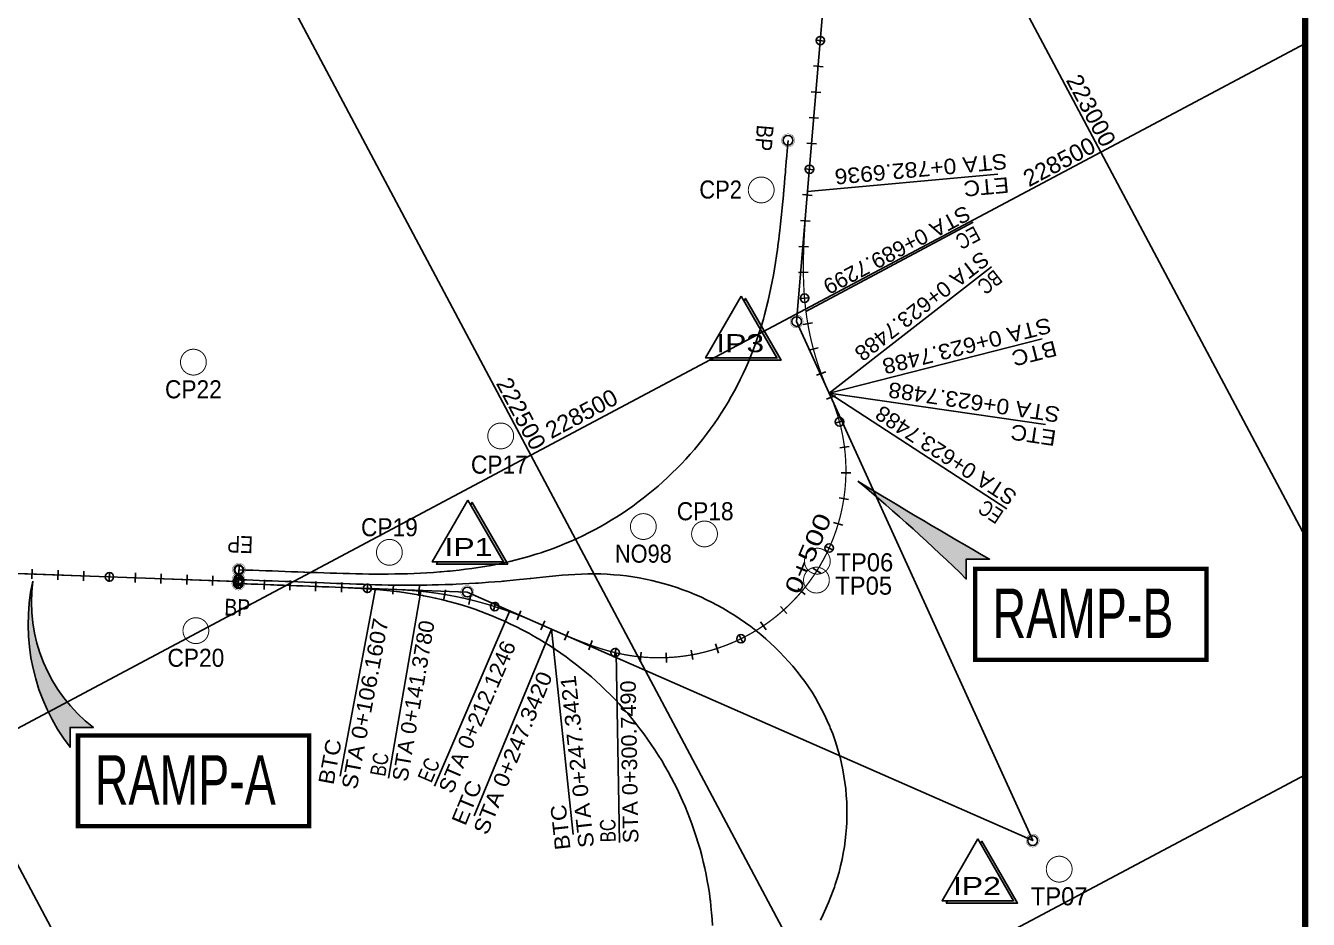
# Model space of a CAD drawing. Extents: x 226182 to 227023, y 224653 to 225247.
# Drawn here: x 226338.2 to 226536.9, y 224962.5 to 225100.9 of the extents above; entities that cross this region are included whole.
import ezdxf
from ezdxf.enums import TextEntityAlignment as Align

# ---------------------------------------------------------------- set-up
doc = ezdxf.new("R2010")
doc.units = 0
doc.header["$LTSCALE"] = 10
doc.header["$MEASUREMENT"] = 0
doc.layers.get('0').update_dxf_attribs({"linetype": 'CONTINUOUS'})
for name, color, linetype in [('CA-ALGN-CNTL', 2, 'CONTINUOUS'), ('CA-ALGN-IPLN', 1, 'CONTINUOUS'), ('CA-ALGN-IPSM', 2, 'CONTINUOUS'), ('CA-ALGN-STSM', 2, 'CONTINUOUS'), ('CA-ALGN-SUBL', 1, 'CONTINUOUS'), ('CA-ALGN-SUBT', 2, 'CONTINUOUS'), ('CA-ALGN-TEXT', 3, 'CONTINUOUS'), ('CA-LEAL', 1, 'CONTINUOUS'), ('CA-LEAT', 3, 'CONTINUOUS'), ('CV-GRID-BORD', 4, 'CONTINUOUS'), ('CV-GRID-LINE', 1, 'CONTINUOUS'), ('CV-GRID-TEXT', 4, 'CONTINUOUS'), ('CV-SURV-SYMB', 3, 'CONTINUOUS'), ('CV-SURV-TEXT', 3, 'CONTINUOUS')]:
    doc.layers.add(name, color=color, linetype=linetype)
doc.styles.add('GTXT', font='Dotum.ttf')
doc.styles.get("Standard").update_dxf_attribs({"font": 'Dotum.ttf'})

# ---------------------------------------------------------------- blocks, each defined once
blk = doc.blocks.new('CVSVCPM')
at = {"const_width": 0.15}
blk.add_lwpolyline([(0, 2, -1), (0, -2, -1), (0, 2)], format="xyb", dxfattribs=at)
at = {"style": 'GTXT', "flags": 1}
blk.add_attdef('NO', text='', height=2.5, dxfattribs=at).set_placement((0, 4.760439115567124), align=Align.MIDDLE)
blk = doc.blocks.new('CASTAMS')
blk.add_line((0, -1.5), (0, 1.5))
at = {"style": 'GTXT', "flags": 1}
for tag, p in [('STA_DST', (0, -3.624746947281125)), ('XSEC_DAT', (0, -6.854719476030255))]:
    blk.add_attdef(tag, text='', height=2.5, dxfattribs=at).set_placement(p, align=Align.MIDDLE)
blk = doc.blocks.new('CASTAMM')
blk.add_line((0, -1.5), (0, 1.5))
blk.add_circle((0, 0), 1.3)
at = {"style": 'GTXT', "flags": 1}
for tag, p in [('STA_DST', (0, -3.624746947281125)), ('XSEC_DAT', (0, -6.854719476030255))]:
    blk.add_attdef(tag, text='', height=2.5, dxfattribs=at).set_placement(p, align=Align.MIDDLE)
blk = doc.blocks.new('CAIPMRK')
at = {"const_width": 0.1}
blk.add_lwpolyline([(-2, 0, -0.9999999999999999), (2, 0, -1)], format="xyb", close=True, dxfattribs=at)
blk.add_circle((0, 0), 1.5)

msp = doc.modelspace()

# ---------------------------------------------------------------- hatches: boundary and pattern name
at = {"layer": 'CA-ALGN-TEXT'}
for points in [[(226454.6099820466, 225049.4314537274), (226444.4146701265, 225049.4314530081), (226444.2120557567, 225049.0805145681), (226455.2621981376, 225049.0805153477), (226449.7371262719, 225058.6502189751), (226449.5123254636, 225058.26085249)], [(226412.2655142836, 225017.8543598236), (226402.0702023636, 225017.8543591042), (226401.8675879938, 225017.5034206642), (226412.9177303747, 225017.5034214438), (226407.392658509, 225027.0731250713), (226407.1678577007, 225026.6837585862)], [(226491.2488533855, 224965.3645590764), (226481.0535414655, 224965.364558357), (226480.8509270957, 224965.013619917), (226491.9010694766, 224965.0136206966), (226486.3759976109, 224974.5833243241), (226486.1511968025, 224974.193957839)]]:
    msp.add_hatch(color=256, dxfattribs=at).paths.add_polyline_path(points)
at = {"layer": 'CA-LEAL'}
h = msp.add_hatch(color=256, dxfattribs=at)
edge = h.paths.add_edge_path()
edge.add_arc((226902.6314135819, 225742.3778682292), 834.6362590400275, 238.5488835215977, 240.1775874075413)
edge.add_line((226487.5556429798, 225018.2716677562), (226483.9472695461, 225018.2716675016))
edge.add_line((226483.9472695461, 225018.2716675016), (226483.947269763, 225015.1961707592))
edge.add_arc((226299.7609997949, 224827.9939132155), 262.6200054722185, 45.46527974833033, 50.4053249807629)
h = msp.add_hatch(color=256, dxfattribs=at)
edge = h.paths.add_edge_path()
edge.add_arc((226363.6905553495, 225011.7063787502), 24.58385520549605, 172.6540488613994, 232.4624495101544)
edge.add_line((226348.712073421, 224992.2125075112), (226345.1036999873, 224992.2125072566))
edge.add_line((226345.1036999873, 224992.2125072566), (226345.1037002043, 224989.1370105142))
edge.add_arc((226369.8416651195, 225008.2219563621), 31.24423252635272, 167.7530264437628, 217.6496140732503, ccw=False)

# ---------------------------------------------------------------- linework, layer by layer
at = {"layer": 'CA-ALGN-CNTL', "const_width": 0.2000000000000009}
for points in [[(226371.1783427585, 225014.4916975851), (226372.1776558501, 225014.4546366537), (226373.1769689417, 225014.4175757224), (226374.1762820334, 225014.380514791), (226375.1755941861, 225014.3434556256), (226376.1749072777, 225014.3063946942), (226377.1742203693, 225014.2693337629), (226378.173533461, 225014.2322728315), (226379.1728465526, 225014.1952119001), (226380.1721596442, 225014.1581509688), (226381.1714727358, 225014.1210900374), (226382.1707848886, 225014.084030872), (226383.1700979802, 225014.0469699406), (226384.1694110718, 225014.0099090092), (226385.1687241635, 225013.9728480779), (226386.1680372551, 225013.9357871465), (226387.1673521126, 225013.8987271541), (226388.1666652043, 225013.8616662228), (226389.165977357, 225013.8246070573), (226390.1652904486, 225013.7875461259), (226391.1646035402, 225013.7504851946), (226392.1639166318, 225013.7134242632), (226392.3958954628, 225013.7048206704), (226393.1632219539, 225013.6761734592), (226394.1624534045, 225013.6369783941), (226395.1614986252, 225013.593323914), (226396.1602123087, 225013.5426886713), (226397.1583980915, 225013.4825536181), (226398.1557843228, 225013.4104049787), (226399.1520105399, 225013.3237383833), (226399.4263105386, 225013.2969667664), (226399.8424124696, 225013.2537773947), (226400.8356727969, 225013.1379987634), (226401.8267187976, 225013.0045729192), (226402.8152353494, 225012.8535429667), (226403.1172256132, 225012.803807125), (226404.1019671652, 225012.6298559298), (226405.0834596523, 225012.4384185956), (226406.0613892702, 225012.2295570488), (226407.0354529222, 225012.0033343789), (226408.0053374068, 225011.7598241584), (226408.9707375253, 225011.4991019502), (226409.9313496208, 225011.2212531972), (226410.8868655658, 225010.9263632305), (226411.836986889, 225010.6145247806), (226412.7814131295, 225010.2858385808), (226413.1809283393, 225010.1410950523), (226413.7198705127, 225009.9404829774), (226414.6525776541, 225009.5798744009), (226415.5802195968, 225009.2064179866), (226416.5035896208, 225008.8225197918), (226416.6470658109, 225008.7619454131), (226417.096954959, 225008.570622827), (226417.1118141123, 225008.5642713183), (226418.0300542099, 225008.1682519564), (226418.3410788107, 225008.0328477935), (226419.2571136566, 225007.6317485115), (226419.6859509761, 225007.4433646773), (226419.6859663782, 225007.4433570107), (226420.1726804468, 225007.2295826442), (226421.0889394745, 225006.8289989613), (226422.0071668319, 225006.4329524391), (226422.9286004073, 225006.0444230432), (226423.854398486, 225005.6664254285), (226424.7856235211, 225005.3020139005), (226425.7232043775, 225004.9542895217), (226426.6679019961, 225004.6264135673), (226427.6202862135, 225004.3216042604), (226428.5806963519, 225004.0431384683), (226429.5492115778, 225003.7943563288), (226429.6949773418, 225003.7598547216), (226430.5255449408, 225003.5783195015), (226431.5087452841, 225003.3960670729), (226432.4976457113, 225003.2478212253), (226433.4910706775, 225003.1337565047), (226434.4878357656, 225003.0540087626), (226435.4867585048, 225003.0086718479), (226436.4866493184, 225002.9978018537), (226437.4863197491, 225003.0214101659), (226438.4845841136, 225003.0794688726), (226439.4802532657, 225003.1719097135), (226440.4721427111, 225003.2986215987), (226441.459072495, 225003.4594550796), (226442.43987449, 225003.6542171633), (226443.413375228, 225003.8826780399), (226444.3784228365, 225004.1445672841), (226445.333866563, 225004.439569763), (226446.2785734949, 225004.7673367922), (226447.2114161983, 225005.1274795622), (226447.9484065147, 225005.438617), (226448.8571148158, 225005.8559291708), (226449.0371008134, 225005.943137429), (226449.9277669094, 225006.3976836306), (226450.8022342015, 225006.8826655257), (226451.6594631373, 225007.3975077228), (226452.4984294118, 225007.941597635), (226453.3181409107, 225008.5142876933), (226453.9593895492, 225008.9925766196), (226454.7419986538, 225009.6150108312), (226455.5026846992, 225010.2640556216), (226455.6521099317, 225010.3969909307), (226456.3852949422, 225011.0769470071), (226457.0946006962, 225011.7817781357), (226457.7791857757, 225012.5106427921), (226458.4382353197, 225013.2626750652), (226459.0709664345, 225014.0369830037), (226459.6766256007, 225014.8326449717), (226460.2544947978, 225015.6487151709), (226460.8038844403, 225016.4842198848), (226461.3241437497, 225017.3381720535), (226461.8146531994, 225018.209551401), (226462.2748285379, 225019.0973224303), (226462.7041244321, 225020.0004318306), (226463.1020274043, 225020.917804721), (226463.468068193, 225021.8483512239), (226463.8018102186, 225022.7909625964), (226464.1028555965, 225023.7445212234), (226464.3708480654, 225024.7078908488), (226464.6054673538, 225025.6799271709), (226464.8064355289, 225026.6594744229), (226464.9735142913, 225027.6453661993), (226465.1065029856, 225028.6364334589), (226465.2052441215, 225029.6314984), (226465.2696233745, 225030.6293744605), (226465.2995594807, 225031.6288768009), (226465.2950187008, 225032.6288164043), (226465.2560075317, 225033.6280052614), (226465.1825727073, 225034.6252563709), (226465.0748003708, 225035.6193810348), (226464.9328166783, 225036.6092005042), (226464.7567934319, 225037.5935353845), (226464.5469388028, 225038.571218823), (226464.3035021375, 225039.5410832093), (226464.0267743373, 225040.5019807627), (226463.7170820691, 225041.4527645984), (226463.3747953204, 225042.3923086004), (226463.0003197326, 225043.3194920194), (226462.698705122, 225044.0058889542), (226462.698705122, 225044.0058889542), (226462.698705122, 225044.0058889542), (226462.698705122, 225044.0058889542), (226462.5957319146, 225044.2339579927), (226462.1972299579, 225045.1511003868), (226461.8196757681, 225046.0770659348), (226461.4632648523, 225047.0113719183), (226461.1281828372, 225047.9535371609), (226460.8145993445, 225048.9030765065), (226460.522681515, 225049.8594966844), (226460.2525759018, 225050.822304803), (226460.0044229332, 225051.7910024489), (226459.7783513914, 225052.7650918118), (226459.5744786361, 225053.7440667427), (226459.392909442, 225054.7274234616), (226459.2337362222, 225055.7146516161), (226459.1038533633, 225056.6516491467), (226459.0970450415, 225056.7052442731), (226459.0341245019, 225057.2276859368), (226458.9311137888, 225058.2223468126), (226458.8896093994, 225058.6943033431), (226458.8167041974, 225059.6916276651), (226458.7627562997, 225060.690156947), (226458.7265643716, 225061.6894880024), (226458.7069182232, 225062.6892854208), (226458.7025991451, 225063.6892681554), (226458.712385206, 225064.6892123403), (226458.716106607, 225064.898537447), (226458.741317871, 225065.8982140001), (226458.7693828829, 225066.6883534813), (226458.8141382403, 225067.6873475446), (226458.8681007946, 225068.685886901), (226458.9300440659, 225069.6839649845), (226458.9987436071, 225070.6816012264), (226459.072979709, 225071.6788402285), (226459.1515266928, 225072.6757506004), (226459.233169363, 225073.6724110558), (226459.3166849003, 225074.6689189065), (226459.362027442, 225075.2057243278), (226459.4008791882, 225075.6653686044), (226459.4851031173, 225076.6618136766), (226459.5693278734, 225077.6582614536), (226459.6535535684, 225078.6547074647), (226459.7377765585, 225079.6511543027), (226459.8220013145, 225080.6476020797), (226459.9062270095, 225081.6440480908), (226459.9904517656, 225082.6404958678), (226460.0746756947, 225083.6369409399), (226460.1589004507, 225084.6333887169), (226460.2431252068, 225085.6298364939), (226460.3273509018, 225086.626282505), (226460.411573892, 225087.6227293431), (226460.495799587, 225088.6191753542), (226460.580024343, 225089.6156231311), (226460.664250038, 225090.6120691423), (226460.7484730282, 225091.6085159803), (226460.8326977842, 225092.6049637573), (226460.9169234792, 225093.6014097684), (226461.0011464694, 225094.5978566064), (226461.0853721644, 225095.5943026175), (226461.1695969204, 225096.5907503945), (226461.2538216765, 225097.5871981715), (226461.3380456056, 225098.5836432436), (226461.4222703617, 225099.5800910206), (226461.5064960566, 225100.5765370317), (226461.5907208127, 225101.5729848087)], [(226371.1894608458, 225014.7914884658), (226370.1901477541, 225014.8285493971), (226369.1908356014, 225014.8656085626), (226368.1915225098, 225014.902669494), (226367.1922076523, 225014.9397294864), (226366.1928954996, 225014.9767886519), (226365.193582408, 225015.0138495832), (226364.1942693163, 225015.0509105146), (226363.1949571636, 225015.0879696801), (226362.195644072, 225015.1250306114), (226361.1963309803, 225015.1620915427), (226360.6966735516, 225015.180621539), (226360.1970178887, 225015.1991524741), (226359.9971540454, 225015.206563556), (226359.1977039701, 225015.2362107006), (226358.3982529558, 225015.2658596111), (226358.1983908785, 225015.273271632), (226357.3989408031, 225015.3029187766), (226357.1990777868, 225015.3103325633), (226356.6994230629, 225015.3288617326), (226356.1997656341, 225015.3473917288), (226355.8999720486, 225015.3585106431), (226355.2004525425, 225015.3844526602), (226354.2011394509, 225015.4215135915), (226353.2018272982, 225015.458572757), (226352.2025124406, 225015.4956327494), (226351.203199349, 225015.5326936808), (226350.8034751943, 225015.5475177225), (226350.8034751943, 225015.5475177225), (226350.2038871963, 225015.5697528462), (226349.2045741047, 225015.6068137776), (226349.1046425966, 225015.610520671), (226348.2052610131, 225015.6438747089), (226347.2059488604, 225015.6809338744), (226346.7062914316, 225015.6994638706), (226346.5064293543, 225015.7068758915), (226346.2066357687, 225015.7179948057), (226346.0067719254, 225015.7254058877), (226345.2073226771, 225015.7550557372), (226344.2080078195, 225015.7921157295), (226343.2086956669, 225015.829174895), (226342.2093825752, 225015.8662358263), (226341.2100694836, 225015.9032967577), (226340.2107573309, 225015.9403559232), (226339.2114442393, 225015.9774168545), (226338.2121311476, 225016.0144777859), (226337.812405227, 225016.0293008887)]]:
    msp.add_lwpolyline(points, dxfattribs=at)
at = {"layer": 'CA-ALGN-CNTL'}
for points in [[(226456.3391027944, 225083.1346421623), (226456.2548780384, 225082.1381943853), (226456.1874972946, 225081.3410379296), (226456.1538091581, 225080.9424597578), (226456.1369642068, 225080.7431702024), (226456.061160574, 225079.8463676165), (226456.0022036582, 225079.1488555251), (226455.9579029479, 225078.6247497372), (226455.9179672559, 225078.152408351), (226455.8588345946, 225077.4549115407), (226455.7736154749, 225076.4585489041), (226455.6868953427, 225075.4623168723), (226455.6604842176, 225075.1634822803), (226455.651633611, 225075.0638737501), (226455.6159746301, 225074.6654663069), (226455.5248175826, 225073.6696295355), (226455.4302302328, 225072.6741139274), (226455.3315252677, 225071.6789979993), (226455.2804147141, 225071.181617436), (226455.1742447164, 225070.1872709522), (226455.0622412888, 225069.1935647898), (226454.967977743, 225068.399139286), (226454.8943349722, 225067.8036756195), (226454.818001336, 225067.2085525338), (226454.68440339, 225066.2175192214), (226454.5422481218, 225065.2276780297), (226454.3908636376, 225064.2392062793), (226454.2295801881, 225063.2523028177), (226454.0577293425, 225062.2671853142), (226453.8746519902, 225061.2840922499), (226453.6796910534, 225060.3032881033), (226453.4722005407, 225059.3250591036), (226453.251533789, 225058.3497183044), (226453.0170632236, 225057.3776024999), (226452.9406396032, 225057.0736651729), (226452.6870889806, 225056.1063519803), (226452.5042195034, 225055.4445572631), (226452.2246304454, 225054.4844491342), (226451.9288117801, 225053.5292185997), (226451.6161884792, 225052.5793549754), (226451.363245621, 225051.8507641462), (226451.2862052058, 225051.6353829644), (226450.9385223385, 225050.6977879378), (226450.5732098494, 225049.7669196898), (226450.1904008604, 225048.8431072288), (226449.7902310868, 225047.9266832067), (226449.3728409382, 225047.0179714464), (226448.9383815319, 225046.1172969332), (226448.4870068017, 225045.2249793551), (226448.0188770303, 225044.3413349801), (226447.5341587369, 225043.4666811273), (226447.0330257282, 225042.6013299301), (226446.5156538009, 225041.745585519), (226445.9822312249, 225040.8997541269), (226445.4329436772, 225040.0641383426), (226444.8679895322, 225039.2390339154), (226444.2875671642, 225038.4247365945), (226443.6918868177, 225037.6215325849), (226443.0811586253, 225036.829712562), (226442.4555992923, 225036.0495548402), (226441.8154317605, 225035.2813387848), (226441.1608844934, 225034.5253376363), (226440.492191476, 225033.7818185108), (226439.8095884596, 225033.051049463), (226439.1133212996, 225032.3332880647), (226438.4036340854, 225031.6287909483), (226437.680782665, 225030.9378096728), (226436.9450221713, 225030.2605886215), (226436.1966176175, 225029.5973706358), (226435.4358324751, 225028.9483886766), (226434.6629382179, 225028.3138776949), (226433.8782111267, 225027.6940593413), (226433.0819300748, 225027.0891589103), (226432.2743760376, 225026.499389223), (226431.4558408098, 225025.9249597929), (226430.6266118273, 225025.3660755506), (226429.7869882845, 225024.822936353), (226428.9372651287, 225024.2957330036), (226428.0777480149, 225023.7846574689), (226427.208741168, 225023.2898873641), (226426.3305523447, 225022.8116021825), (226425.4434976403, 225022.3499699947), (226424.547890557, 225021.905155228), (226423.6440509461, 225021.4773188896), (226422.7323007601, 225021.0666095134), (226421.8129646571, 225020.6731748066), (226420.8863683454, 225020.2971562395), (226419.9528439944, 225019.9386873921), (226419.3895400547, 225019.7320803133), (226418.4456196658, 225019.4019521696), (226418.0663362768, 225019.2748972978), (226417.4650591972, 225019.0799677962), (226417.1140279129, 225018.9698103737), (226416.1561922014, 225018.6825399857), (226415.1932974931, 225018.4127122469), (226414.2257906811, 225018.1599169446), (226413.2540966411, 225017.9237298939), (226412.2786110551, 225017.7037136527), (226411.5935424423, 225017.5590524284), (226411.5929335785, 225017.5589280221), (226410.6118503128, 225017.3653935894), (226410.3177458194, 225017.3104144302), (226409.3330450078, 225017.1362125893), (226408.3459145732, 225016.9763528924), (226407.3566367328, 225016.8303556879), (226406.3654758204, 225016.6977408764), (226405.3726776842, 225016.578016264), (226404.3784586431, 225016.470689812), (226403.9804217972, 225016.4311212051), (226403.5822012, 225016.3934233027), (226402.5859344492, 225016.3071588697), (226402.3865690941, 225016.2912413024), (226401.3892521376, 225016.2181135027), (226400.3912266768, 225016.1553751959), (226399.3926280665, 225016.1025162102), (226398.3935773103, 225016.0590278041), (226397.3941803454, 225016.0243954901), (226396.3945287585, 225015.9981062107), (226395.3947007234, 225015.9796465726), (226394.394764646, 225015.9685002535), (226393.3947772856, 225015.9641515341), (226392.3947802235, 225015.9660834203), (226391.3948105703, 225015.9737788058), (226390.394896383, 225015.9867248312), (226389.3950525305, 225016.0043993597), (226388.3952936579, 225016.0262891958), (226387.3956211097, 225016.0518763374), (226386.3960352917, 225016.0806445483), (226385.3965303731, 225016.1120765414), (226384.3970933473, 225016.1456557444), (226383.3977147398, 225016.180867463), (226382.3983743685, 225016.2171958401), (226381.3990566341, 225016.2541206595), (226381.2387747312, 225016.2600646077), (226380.3997435424, 225016.2911815909), (226379.4004296238, 225016.3282398175), (226378.4011165322, 225016.3653007488), (226377.4018043795, 225016.4023599143), (226376.4024912879, 225016.4394208456), (226375.4031773693, 225016.4764790721), (226374.4038642776, 225016.5135400035), (226373.404552125, 225016.550599169), (226372.4052390333, 225016.5876601003), (226371.4059268806, 225016.6247192658), (226371.2576281901, 225016.6302189953)], [(226461.3447341842, 224962.3480621203), (226461.7720169889, 224963.2521714797), (226462.1860917628, 224964.162402612), (226462.5840389944, 224965.0797945053), (226462.9628776847, 224966.0052334021), (226463.3195668465, 224966.9394286794), (226463.5105607294, 224967.4725523099), (226463.6510327332, 224967.8828616379), (226463.9554237292, 224968.8353722669), (226464.2323988884, 224969.7962129972), (226464.4817336848, 224970.7645962298), (226464.7032226385, 224971.7397241064), (226464.8966845008, 224972.7207957967), (226465.061958611, 224973.7070100916), (226465.1989114687, 224974.6975530417), (226465.3074292223, 224975.6916120846), (226465.3874230787, 224976.6883743907), (226465.4308371812, 224977.4871779906), (226465.4388277615, 224977.6870169831), (226465.461601063, 224978.6867246204), (226465.4557242916, 224979.6866719139), (226465.4212008861, 224980.6860429761), (226465.3580622721, 224981.6840118844), (226465.2663565954, 224982.6797638713), (226465.146161643, 224983.6724795436), (226464.9975747388, 224984.6613453658), (226464.820718265, 224985.6455475353), (226464.6157386117, 224986.6242782192), (226464.3828017055, 224987.5967354424), (226464.1221020636, 224988.5621188403), (226463.8936926071, 224989.3288011125), (226463.5835712434, 224990.2794632557), (226463.2463400041, 224991.2208481577), (226462.8822767393, 224992.1521861725), (226462.8062709424, 224992.3371795316), (226462.410405123, 224993.2554517682), (226461.9883969282, 224994.1620051849), (226461.5405870655, 224995.0560967617), (226461.0673482521, 224995.9369914385), (226460.5690654549, 224996.8039651982), (226460.0461474241, 224997.6563089348), (226459.4990277447, 224998.493322217), (226458.9281495459, 224999.3143164837), (226458.3339886821, 225000.1186183087), (226457.7298267321, 225000.8897049944), (226457.7298267321, 225000.8897049944), (226457.7280557406, 225000.8918982954), (226457.7280557406, 225000.8918982954), (226457.7170269082, 225000.9055687291), (226457.0794244486, 225001.6759018363), (226456.4230317986, 225002.4302867016), (226455.7482442611, 225003.168265295), (226455.0554730326, 225003.8893880372), (226454.3451406196, 225004.5932181581), (226453.6176782462, 225005.2793280531), (226452.8735249152, 225005.9473010486), (226452.113137288, 225006.5967298608), (226451.3369734563, 225007.227221557), (226450.5455064655, 225007.8383934207), (226449.739218079, 225008.4298719011), (226448.9185967872, 225009.0013006151), (226448.0841407375, 225009.5523305793), (226447.2363593873, 225010.0826256197), (226447.077346449, 225010.1788872113), (226446.2144275735, 225010.684178911), (226445.3393171215, 225011.1680518991), (226444.4525468354, 225011.6302090319), (226443.722375112, 225011.9902293875), (226442.8158324333, 225012.4122860898), (226441.8991635556, 225012.8118726434), (226440.9729266405, 225013.1887444594), (226440.0376811676, 225013.5426757711), (226439.0939980387, 225013.8734491502), (226438.1424486467, 225014.1808632855), (226437.1836138168, 225014.4647332067), (226436.2180722725, 225014.7248864169), (226435.2464122816, 225014.9611622894), (226434.2692251958, 225015.1734199584), (226433.2871012039, 225015.3615292653), (226432.300641693, 225015.5253773316), (226431.3104424165, 225015.6648618742), (226430.3171084482, 225015.7799014216), (226429.3212384015, 225015.870422393), (226428.323441037, 225015.9363747241), (226427.3243222987, 225015.9777136483), (226426.989038828, 225015.9860628691), (226426.3244865364, 225015.9945294599), (226425.3245260296, 225015.9882515286), (226424.3249101581, 225015.9611793799), (226423.3259600959, 225015.9156356683), (226422.3278744293, 225015.8539435561), (226421.3307353931, 225015.7784277647), (226420.334534154, 225015.6914053659), (226419.3391759957, 225015.5951930697), (226418.3445056013, 225015.4920980156), (226417.3503194152, 225015.3844243453), (226416.4995047936, 225015.2903583704), (226416.3663336363, 225015.2755782405), (226416.3663336363, 225015.2755782405), (226416.3563835251, 225015.2744736506), (226415.3621633901, 225015.1671194353), (226414.7484833731, 225015.1037913766), (226413.7532919701, 225015.0058511034), (226412.7575448767, 225014.9137357732), (226412.3759749475, 225014.8799962215), (226412.1907898899, 225014.8639328327), (226412.13089038, 225014.85877837), (226411.8815916938, 225014.8375623203), (226410.9250487241, 225014.7595624644), (226409.927907991, 225014.6840072633), (226408.9303427608, 225014.6142901334), (226408.3874209721, 225014.5788108186), (226407.9083506919, 225014.5489473202), (226406.9100303008, 225014.4910536257), (226405.9113863616, 225014.4390041098), (226404.9124564059, 225014.3928006074), (226404.3929094585, 225014.371084086), (226403.7174043161, 225014.3452201524), (226403.3936082789, 225014.3337709427), (226403.1937209779, 225014.3270101606), (226402.1941831474, 225014.2967154401), (226401.1944835421, 225014.2722716347), (226400.3946304373, 225014.2569317237), (226400.2037150569, 225014.253822418), (226399.8900314027, 225014.2491793621), (226398.8900914486, 225014.2382235187), (226398.7573744132, 225014.2372100017), (226397.7573864928, 225014.232883636), (226396.7573888026, 225014.2344119932), (226396.3947753946, 225014.2364113125), (226395.3948213212, 225014.2459135033), (226394.394939829, 225014.2612689011), (226393.3951666839, 225014.2824784018), (226392.395534232, 225014.3095365526), (226391.4910967463, 225014.3390652189), (226391.186787496, 225014.3500799633), (226390.4917734301, 225014.3758556924), (226389.4924612775, 225014.4129148578), (226388.4931481859, 225014.4499757892), (226388.3981340974, 225014.4534998733), (226387.3988201788, 225014.4905580998), (226386.3995070872, 225014.5276190312), (226385.4001939955, 225014.5646799626), (226384.4008818429, 225014.601739128), (226383.4015687513, 225014.6388000594), (226382.4022548326, 225014.6758582859), (226381.402941741, 225014.7129192173), (226380.4036286494, 225014.7499801486), (226379.4043164967, 225014.7870393141), (226378.4050034051, 225014.8241002455), (226377.4056912523, 225014.8611594109), (226376.4063763948, 225014.8982194033), (226375.4070633032, 225014.9352803347), (226374.4077511505, 225014.9723395001), (226373.4084380589, 225015.0094004315), (226372.4091259062, 225015.046459597), (226371.4098110486, 225015.0835195894), (226371.2005789331, 225015.0912793466)], [(226371.1783427584, 225014.4916975852), (226372.1776558501, 225014.4546366539), (226373.1769680028, 225014.4175774884), (226374.1762810944, 225014.3805165571), (226375.1755941861, 225014.3434556257), (226376.1749090436, 225014.3063956333), (226377.1742211963, 225014.2693364678), (226378.1735342879, 225014.2322755365), (226379.1728473796, 225014.1952146051), (226380.1721595322, 225014.1581554396), (226381.1714726239, 225014.1210945083), (226382.1707857155, 225014.0840335769), (226383.1700988071, 225014.0469726456), (226383.5939693788, 225014.0312539387), (226384.1694118557, 225014.0098777143), (226385.1686983137, 225013.9721298749), (226386.1679177309, 225013.932629413), (226387.1670190618, 225013.8902709806), (226388.1659451365, 225013.8439437079), (226389.1646217289, 225013.792538982), (226390.1629594347, 225013.7349469152), (226391.1608508551, 225013.6700616424), (226392.1581581226, 225013.5967792196), (226393.1547218433, 225013.5139978474), (226394.1503467453, 225013.4206193015), (226395.1448053229, 225013.3155463394), (226396.1378286704, 225013.197691418), (226397.129107422, 225013.0659749278), (226398.1182829215, 225012.9193204981), (226399.1049550012, 225012.7566659286), (226399.7289999531, 225012.6447763817), (226399.8801909803, 225012.6165707398), (226400.7105891846, 225012.4538344549), (226401.6885421122, 225012.2450781729), (226402.6625384711, 225012.0185773525), (226403.0179689952, 225011.9312568165), (226403.9860408378, 225011.6806374717), (226404.949394579, 225011.412457611), (226405.9077156308, 225011.126810456), (226406.8606823412, 225010.8237854724), (226407.8079843689, 225010.5034849353), (226408.7493067897, 225010.1660154785), (226409.6843372721, 225009.8114873795), (226410.6127669048, 225009.4400172644), (226411.534291023, 225009.0517308131), (226412.4486031958, 225008.646752766), (226413.3553993616, 225008.2252204493), (226414.254385339, 225007.7872696469), (226415.145257669, 225007.333049331), (226415.8445982499, 225006.9620086759), (226416.2591003687, 225006.7359510641), (226416.6060888474, 225006.5431414763), (226416.6073965081, 225006.5424074685), (226417.4752480182, 225006.0456120061), (226417.7662811535, 225005.874281105), (226418.6217944911, 225005.3565258227), (226419.4677515459, 225004.8233014408), (226420.3038758382, 225004.2747871328), (226421.1298891228, 225003.7111611332), (226421.9455201059, 225003.1326099031), (226422.750496443, 225002.5393261399), (226423.5445528528, 225001.9315062972), (226424.327427586, 225001.3093487062), (226425.0988622012, 225000.6730625175), (226425.8586019007, 225000.022854289), (226426.6063924896, 224999.3589422248), (226427.3419914196, 224998.681543926), (226428.0651506206, 224997.9908831183), (226428.7756343836, 224997.2871901001), (226429.4732087658, 224996.5706961089), (226430.1576397121, 224995.8416368524), (226430.8287028242, 224995.1002554385), (226431.4861754692, 224994.3467959136), (226432.1298429053, 224993.5815087849), (226432.7594886244, 224992.8046436206), (226433.3749066018, 224992.0164600934), (226433.975892579, 224991.2172188147), (226434.5622502996, 224990.407182386), (226435.1337824566, 224989.5866196454), (226435.6903015113, 224988.7558023596), (226436.2316243957, 224987.9150024077), (226436.7575713496, 224987.0645024878), (226437.2679681346, 224986.2045791735), (226437.7626465248, 224985.3355190308), (226438.2414427651, 224984.4576087377), (226438.704198398, 224983.571137789), (226439.1507610909, 224982.6764012011), (226439.5809829817, 224981.7736941025), (226439.9947224447, 224980.8633126726), (226440.3918421016, 224979.9455621444), (226440.7722100951, 224979.020741626), (226441.1357015199, 224978.0891584521), (226441.4821959414, 224977.1511200694), (226441.8115772835, 224976.2069385075), (226442.1237393507, 224975.2569242539), (226442.4185785404, 224974.3013914398), (226442.6959965476, 224973.3406570134), (226442.9559004769, 224972.3750362689), (226443.1982080283, 224971.4048501342), (226443.4228341971, 224970.4304203643), (226443.6297083297, 224969.4520672841), (226443.8187605993, 224968.4701139232), (226443.9899291817, 224967.4848853013), (226444.1431575505, 224966.496709255), (226444.278393762, 224965.5059092619), (226444.2992206453, 224965.3402228997), (226444.3957008364, 224964.5128268898), (226444.4958559917, 224963.517866332), (226444.5799356058, 224962.5214186979), (226444.6490246881, 224961.5238162622)]]:
    msp.add_lwpolyline(points, dxfattribs=at)
at = {"layer": 'CA-ALGN-IPLN'}
msp.add_line((226371.1894608458, 225014.7914884658), (226309.1618542307, 225017.0918274838), dxfattribs=at)
msp.add_lwpolyline([(226371.1783427584, 225014.4916975851), (226406.638053375, 225013.1766341716), (226494.2340172234, 224974.6868052721), (226457.6608784703, 225055.0797440515), (226463.0381083145, 225118.6967688838)], dxfattribs=at)
at = {"layer": 'CA-ALGN-SUBL', "linetype": 'Continuous'}
for p, q in [((226459.362027442, 225075.2057243278), (226488.8084493231, 225077.9014367131)), ((226459.1038533633, 225056.6516491467), (226485.034416428, 225070.4851472726)), ((226462.698705122, 225044.0058889542), (226487.8615827471, 225063.5412031597)), ((226462.698705122, 225044.0058889542), (226495.6808838105, 225052.3868415605)), ((226462.698705122, 225044.0058889542), (226496.2138773186, 225039.139387151)), ((226462.698705122, 225044.0058889542), (226490.2471284434, 225026.0717962567)), ((226392.3958954628, 225013.7048206704), (226386.9275659447, 224984.6452955686)), ((226399.4263105386, 225013.2969667664), (226394.449527695, 224984.3316184381)), ((226413.1809283393, 225010.1410950523), (226401.5808936915, 224983.1374107218)), ((226419.6859509761, 225007.4433646772), (226407.6797058175, 224978.5077500108)), ((226419.6859509761, 225007.4433646773), (226423.0674722054, 224975.6366978019)), ((226429.6949773418, 225003.7598547216), (226430.204978643, 224974.374489828))]:
    msp.add_line(p, q, dxfattribs=at)
at = {"layer": 'CA-ALGN-TEXT'}
for points in [[(226449.0849101809, 225059.0011573548), (226443.5598396657, 225049.4314529478), (226454.6099820466, 225049.4314537274)], [(226406.740442418, 225027.424063451), (226401.2153719028, 225017.8543590439), (226412.2655142836, 225017.8543598236)], [(226485.7237815199, 224974.9342627038), (226480.1987110047, 224965.3645582967), (226491.2488533855, 224965.3645590764)]]:
    msp.add_lwpolyline(points, close=True, dxfattribs=at)
for points in [[(226444.4146701265, 225049.4314530081), (226444.2120557567, 225049.0805145681), (226455.2621981376, 225049.0805153477), (226449.7371262719, 225058.6502189751), (226449.5123254636, 225058.26085249)], [(226402.0702023636, 225017.8543591042), (226401.8675879938, 225017.5034206642), (226412.9177303746, 225017.5034214438), (226407.392658509, 225027.0731250713), (226407.1678577007, 225026.6837585862)], [(226481.0535414655, 224965.364558357), (226480.8509270957, 224965.013619917), (226491.9010694766, 224965.0136206966), (226486.3759976109, 224974.5833243241), (226486.1511968026, 224974.193957839)]]:
    msp.add_lwpolyline(points, dxfattribs=at)
at = {"layer": 'CA-LEAL'}
for points in [[(226467.1424844495, 225030.3616622988, 0.007106680974581991), (226487.5556429798, 225018.2716677562), (226483.9472695461, 225018.2716675016), (226483.947269763, 225015.1961707592, 0.02155835253321794), (226467.1424844495, 225030.3616622988, -0.2409513492347821)], [(226339.3084790693, 225014.8496720912, 0.267053360206259), (226348.712073421, 224992.2125075112), (226345.1036999873, 224992.2125072566), (226345.1037002043, 224989.1370105142, -0.2212213114986067), (226339.3084790693, 225014.8496720912, -0.2369065140174657)]]:
    msp.add_lwpolyline(points, format="xyb", dxfattribs=at)
at = {"layer": 'CA-LEAL', "const_width": 0.6739200000000032}
for points in [[(226485.3382380021, 225016.7626633187), (226521.1477862463, 225016.7626658452), (226521.1477872382, 225002.7036330044), (226485.3382389942, 225002.7036304778)], [(226346.3298858339, 224990.9581615792), (226382.1394340781, 224990.9581641056), (226382.13943507, 224976.8991312649), (226346.329886826, 224976.8991287384)]]:
    msp.add_lwpolyline(points, close=True, dxfattribs=at)
at = {"layer": 'CV-GRID-BORD', "const_width": 1.000000000000005}
msp.add_lwpolyline([(226237.5456081753, 224791.3764520305), (226536.439884192, 224791.7356254993), (226536.4398604836, 225127.7618458895), (226237.533097954, 225127.7618248001)], close=True, dxfattribs=at)
at = {"layer": 'CV-GRID-LINE', "linetype": 'Continuous'}
for p, q in [((226504.7932550542, 225081.3216348336), (226480.1005547381, 225127.7618419145)), ((226504.7932550542, 225081.3216348336), (226480.1005547381, 225127.7618419145)), ((226504.7932550542, 225081.3216348336), (226480.1005547381, 225127.7618419145)), ((226504.7932550542, 225081.3216348336), (226480.1005547381, 225127.7618419145)), ((226504.7932550542, 225081.3216348336), (226480.1005547381, 225127.7618419145)), ((226416.4984990807, 225034.3744723253), (226369.5513365724, 225122.6692282989)), ((226416.4984990807, 225034.3744723253), (226369.5513365724, 225122.6692282989)), ((226416.4984990807, 225034.3744723253), (226369.5513365724, 225122.6692282989)), ((226416.4984990807, 225034.3744723253), (226369.5513365724, 225122.6692282989)), ((226416.4984990807, 225034.3744723253), (226369.5513365724, 225122.6692282989)), ((226504.7932550542, 225081.3216348336), (226536.439862573, 225098.1484373955)), ((226504.7932550542, 225081.3216348336), (226536.439862573, 225098.1484373955)), ((226504.7932550542, 225081.3216348336), (226536.439862573, 225098.1484373955)), ((226504.7932550542, 225081.3216348336), (226536.439862573, 225098.1484373955)), ((226416.4984990807, 225034.3744723253), (226504.7932550542, 225081.3216348336)), ((226416.4984990807, 225034.3744723253), (226504.7932550542, 225081.3216348336)), ((226416.4984990807, 225034.3744723253), (226504.7932550542, 225081.3216348336)), ((226416.4984990807, 225034.3744723253), (226504.7932550542, 225081.3216348336)), ((226416.4984990807, 225034.3744723253), (226504.7932550542, 225081.3216348336)), ((226536.4398679595, 225021.8030225347), (226504.7932550542, 225081.3216348336)), ((226536.4398679595, 225021.8030225347), (226504.7932550542, 225081.3216348336)), ((226536.4398679595, 225021.8030225347), (226504.7932550542, 225081.3216348336)), ((226536.4398679595, 225021.8030225347), (226504.7932550542, 225081.3216348336)), ((226536.4398679595, 225021.8030225347), (226504.7932550542, 225081.3216348336)), ((226328.2037431072, 224987.4273098171), (226416.4984990807, 225034.3744723253)), ((226328.2037431072, 224987.4273098171), (226416.4984990807, 225034.3744723253)), ((226328.2037431072, 224987.4273098171), (226416.4984990807, 225034.3744723253)), ((226328.2037431072, 224987.4273098171), (226416.4984990807, 225034.3744723253)), ((226328.2037431072, 224987.4273098171), (226416.4984990807, 225034.3744723253)), ((226463.445661589, 224946.0797163518), (226416.4984990807, 225034.3744723253)), ((226463.445661589, 224946.0797163518), (226416.4984990807, 225034.3744723253)), ((226463.445661589, 224946.0797163518), (226416.4984990807, 225034.3744723253)), ((226463.445661589, 224946.0797163518), (226416.4984990807, 225034.3744723253)), ((226463.445661589, 224946.0797163518), (226416.4984990807, 225034.3744723253)), ((226375.1509056154, 224899.1325538436), (226328.2037431072, 224987.4273098171)), ((226375.1509056154, 224899.1325538436), (226328.2037431072, 224987.4273098171)), ((226375.1509056154, 224899.1325538436), (226328.2037431072, 224987.4273098171)), ((226375.1509056154, 224899.1325538436), (226328.2037431072, 224987.4273098171)), ((226375.1509056154, 224899.1325538436), (226328.2037431072, 224987.4273098171)), ((226463.445661589, 224946.0797163518), (226536.4398705638, 224984.8914323266)), ((226463.445661589, 224946.0797163518), (226536.4398705638, 224984.8914323266)), ((226463.445661589, 224946.0797163518), (226536.4398705638, 224984.8914323266)), ((226463.445661589, 224946.0797163518), (226536.4398705638, 224984.8914323266)), ((226463.445661589, 224946.0797163518), (226536.4398705638, 224984.8914323266))]:
    msp.add_line(p, q, dxfattribs=at)

# ---------------------------------------------------------------- block references
at = {"layer": 'CA-ALGN-IPSM', "xscale": 0.5, "yscale": 0.5}
for p in [(226456.3391027944, 225083.1346421623), (226457.6608784703, 225055.0797440514), (226371.2576281901, 225016.6302189953), (226371.1783427585, 225014.4916975853), (226371.2005789331, 225015.0912793466), (226406.638053375, 225013.1766341716), (226494.2340172234, 224974.6868052721)]:
    msp.add_blockref('CAIPMRK', p, dxfattribs=at)
at = {"layer": 'CA-ALGN-STSM', "xscale": 0.5, "yscale": 0.5, "zscale": 0.5}
for name, p, rotation in [('CASTAMM', (226461.3380464885, 225098.5836437131), 265.1685062219659), ('CASTAMS', (226461.0011473523, 225094.5978570759), 265.1685062217318), ('CASTAMS', (226460.6642486856, 225090.6120695557), 265.1685864634921), ('CASTAMS', (226460.3273500188, 225086.6262820355), 265.1685062231165), ('CASTAMS', (226459.9904508826, 225082.6404953983), 265.1685062232336), ('CASTAMM', (226459.6535522159, 225078.6547078782), 265.1685864621075), ('CASTAMS', (226459.3166862527, 225074.6689184931), 265.1786504166815), ('CASTAMS', (226458.9987440766, 225070.6816003434), 265.8900985824568), ('CASTAMS', (226458.7693824134, 225066.6883543642), 267.7220795887697), ('CASTAMS', (226458.7069177538, 225062.6892863037), 270.6749391424578), ('CASTAMM', (226458.8896098129, 225058.6943046955), 274.7484996607469), ('CASTAMS', (226459.3929089725, 225054.7274243446), 279.8102299793445), ('CASTAMS', (226460.2525759017, 225050.822304803), 285.0196593128984), ('CASTAMS', (226461.4632648523, 225047.0113719183), 290.2292383977468), ('CASTAMS', (226463.000320202, 225043.3194911365), 292.9808805611752), ('CASTAMM', (226464.303502551, 225039.5410845617), 285.077964341387), ('CASTAMS', (226465.0747990184, 225035.6193814483), 277.1751939414689), ('CASTAMS', (226465.2995599502, 225031.628875918), 269.2722468812389), ('CASTAMS', (226464.9735138219, 225027.6453670822), 261.3693738553036), ('CASTAMS', (226464.102856066, 225023.7445203404), 253.4665311595915), ('CASTAMM', (226462.7041230797, 225020.0004322441), 245.5636762111101), ('CASTAMM', (226371.2576209887, 225016.6302193705), 177.8754778793044), ('CASTAMS', (226339.2114433563, 225015.9774163851), 177.8761336904651), ('CASTAMS', (226343.2086960803, 225015.8291762474), 177.8760857650014), ('CASTAMS', (226347.205947508, 225015.6809342879), 177.8760857650528), ('CASTAMM', (226351.2032007014, 225015.5326932673), 177.8760857664415), ('CASTAMS', (226355.2004516596, 225015.3844521907), 177.8761336904651), ('CASTAMS', (226359.1977043836, 225015.2362120531), 177.8760857650528), ('CASTAMS', (226363.1949566941, 225015.087970563), 177.8761683614964), ('CASTAMS', (226367.1922090047, 225014.9397290729), 177.8760857664415), ('CASTAMM', (226371.1894536444, 225014.7914888411), 177.8767673631939), ('CASTAMM', (226371.2005789331, 225015.0912793466), 177.8767673631939), ('CASTAMS', (226460.8038853233, 225016.4842203543), 237.6608489829457), ('CASTAMM', (226371.1783355571, 225014.4916979604), 177.8767673631939), ('CASTAMS', (226375.1755955385, 225014.3434552121), 177.8760857651043), ('CASTAMS', (226379.1728469661, 225014.1952132526), 177.8760857650528), ('CASTAMS', (226383.1700993326, 225014.0469695271), 177.8760857650528), ('CASTAMS', (226387.1673507602, 225013.8987275676), 177.8760857636642), ('CASTAMM', (226391.1646031268, 225013.7504838422), 177.8760857649498), ('CASTAMS', (226395.1614990387, 225013.5933252664), 177.3218943768949), ('CASTAMS', (226399.1520118924, 225013.3237379698), 174.5626306455516), ('CASTAMS', (226403.1172269656, 225012.8038067115), 170.4917603120196), ('CASTAMS', (226458.4382348502, 225013.2626759482), 229.7579686725397), ('CASTAMS', (226407.0354524527, 225012.0033352618), 166.4155530118343), ('CASTAMM', (226410.8868655658, 225010.9263632305), 162.3393375026834), ('CASTAMS', (226414.6525772405, 225009.5798730485), 158.4424845462896), ('CASTAMS', (226455.6521099317, 225010.3969909307), 221.8550859780818), ('CASTAMS', (226418.3410779278, 225008.032847324), 156.435244419098), ('CASTAMS', (226452.4984302947, 225007.9415981044), 213.9521740451805), ('CASTAMS', (226422.0071673013, 225006.4329515561), 156.8719573783488), ('CASTAMS', (226425.7232052604, 225004.9542899911), 160.2247070407256), ('CASTAMM', (226449.0370999304, 225005.9431369595), 206.049373376959), ('CASTAMM', (226429.5492102254, 225003.7943567423), 166.5371161505999), ('CASTAMS', (226433.4910697946, 225003.1337560352), 174.4378325726289), ('CASTAMS', (226437.4863211015, 225003.0214097524), 182.3407369936156), ('CASTAMS', (226441.4590738475, 225003.4594546662), 190.2435489639393), ('CASTAMS', (226445.3338670325, 225004.4395688801), 198.1464766903558)]:
    msp.add_blockref(name, p, dxfattribs=dict(at, rotation=rotation))
at = {"layer": 'CV-SURV-SYMB'}
for p, rotation in [((226452.1757877278, 225075.4521946428), 180.0000040425014), ((226452.1757877278, 225075.4521946428), 180.0000040425014), ((226452.1757877278, 225075.4521946428), 90.00000404250149), ((226452.1757877278, 225075.4521946428), 90.00000404250149), ((226364.2042162934, 225048.7845218657), 180.0000040425014), ((226364.2042162934, 225048.7845218657), 90.00000404208463), ((226411.8142676649, 225037.3564005677), 90.00000404250149), ((226411.8142676649, 225037.3564005677), 90.00000404250149), ((226411.8142676649, 225037.3564005677), 90.00000404250149), ((226411.8142676649, 225037.3564005677), 90.00000404250149), ((226411.8142676649, 225037.3564005677), 180.0000040429183), ((226411.8142676649, 225037.3564005677), 180.0000040429183), ((226411.8142676649, 225037.3564005677), 180.0000040429183), ((226411.8142676649, 225037.3564005677), 180.0000040429183), ((226433.9170047338, 225023.3245455919), 90.00000404250149), ((226433.9170047338, 225023.3245455919), 180.0000040425014), ((226443.3928602562, 225022.1813806352), 90.00000404250149), ((226443.3928602562, 225022.1813806352), 180.0000040420846), ((226443.3928602562, 225022.1813806352), 90.00000404250149), ((226443.3928602562, 225022.1813806352), 180.0000040420846), ((226443.3928602562, 225022.1813806352), 90.00000404250149), ((226443.3928602562, 225022.1813806352), 180.0000040420846), ((226443.3928602562, 225022.1813806352), 90.00000404250149), ((226443.3928602562, 225022.1813806352), 180.0000040420846), ((226394.5738057682, 225019.3327846822), 180.0000040425014), ((226394.5738057682, 225019.3327846822), 180.0000040425014), ((226394.5738057682, 225019.3327846822), 180.0000040425014), ((226394.5738057682, 225019.3327846822), 180.0000040425014), ((226394.5738057682, 225019.3327846822), 180.0000040425014), ((226394.5738057683, 225019.3327846822), 90.00000404250149), ((226394.5738057683, 225019.3327846822), 90.00000404250149), ((226394.5738057683, 225019.3327846822), 90.00000404250149), ((226394.5738057683, 225019.3327846822), 90.00000404250149), ((226394.5738057683, 225019.3327846822), 90.00000404250149), ((226460.8737721554, 225017.9623215963), 180.0000040425014), ((226460.8737721554, 225017.9623215963), 180.0000040425014), ((226460.8737721554, 225017.9623215964), 90.00000404291839), ((226460.7307654072, 225015.0276766315), 90.00000404250149), ((226460.7307654072, 225015.0276766314), 180.0000040425014), ((226460.7307654072, 225015.0276766315), 90.00000404250149), ((226460.7307654072, 225015.0276766314), 180.0000040425014), ((226460.7307654072, 225015.0276766315), 90.00000404250149), ((226460.7307654072, 225015.0276766314), 180.0000040425014), ((226364.591019168, 225007.198352199), 90.00000404250149), ((226364.5910191681, 225007.1983521991), 180.0000040425014), ((226364.591019168, 225007.198352199), 90.00000404250149), ((226364.5910191681, 225007.1983521991), 180.0000040425014), ((226364.591019168, 225007.198352199), 90.00000404250149), ((226364.5910191681, 225007.1983521991), 180.0000040425014), ((226364.591019168, 225007.198352199), 90.00000404250149), ((226364.5910191681, 225007.1983521991), 180.0000040425014), ((226364.591019168, 225007.198352199), 90.00000404250149), ((226364.5910191681, 225007.1983521991), 180.0000040425014), ((226498.3428664075, 224970.2592355334), 90.00000404291839), ((226498.3428664075, 224970.2592355334), 180.0000040420846), ((226498.3428664075, 224970.2592355334), 90.00000404291839), ((226498.3428664075, 224970.2592355334), 180.0000040420846), ((226498.3428664075, 224970.2592355334), 90.00000404291839), ((226498.3428664075, 224970.2592355334), 180.0000040420846)]:
    msp.add_blockref('CVSVCPM', p, dxfattribs=dict(at, rotation=rotation))

# ---------------------------------------------------------------- texts
at = {"layer": 'CA-ALGN-SUBT'}
for s, rotation, width, p, p2 in [('  STA 0+782.6936', 185.230638541145, 1.014685635626473, (226492.1382068305, 225081.2891266665), (226463.4581345534, 225078.6635713661)), ('  ETC', 185.2306385418791, 1.037833270903741, (226492.3952669568, 225077.6177719385), (226483.432744369, 225076.7972859069)), ('STA 0+689.7299', 208.0791334744655, 0.9634586653735824, (226483.7531991546, 225073.1509794055), (226461.519279698, 225061.2895759547)), ('EC', 208.0791334813161, 0.7999276411380032, (226485.224042584, 225069.9524500895), (226482.0477683761, 225068.2579638819)), ('STA 0+623.7488', 217.8833366302896, 0.9634586653734291, (226486.2904376661, 225066.1313368813), (226466.4010164773, 225050.6571328307)), ('BC', 217.8833366372016, 0.7709205021279393, (226488.2844513176, 225063.2299786241), (226485.4431054337, 225061.0193780451)), ('  STA 0+623.7488', 194.1094700519891, 1.014685635626057, (226498.6787540411, 225056.2114146563), (226470.7475985749, 225049.1906852937)), ('  BTC', 194.1094700528802, 1.017955801263034, (226499.4993903878, 225052.6237299664), (226490.7709043034, 225050.4297520402)), ('  STA 0+623.7488', 171.5665476893364, 1.014685635627725, (226500.5545773599, 225041.4976634467), (226472.0659939228, 225045.7214887514)), ('STA 0+623.7488', 146.8658040923111, 0.9634586653738656, (226492.0031280613, 225028.4502228213), (226470.9008325146, 225042.2245899169)), ('  ETC', 171.5665476903717, 1.037833270903456, (226499.9370808245, 225037.8694926299), (226491.0343984992, 225039.1894380377)), ('EC', 146.8658040991481, 0.7999276411418106, (226489.908161406, 225025.6208969489), (226486.8935477562, 225027.5886636765)), ('  STA 0+106.1607', 79.34288532779352, 1.014685635625427, (226389.1323604067, 224980.5366418504), (226394.4583760022, 225008.8398862639)), ('STA 0+141.3780', 80.25071814108085, 0.9634586653735796, (226397.3409068148, 224983.7086373401), (226401.6082032412, 225008.5447048112)), ('STA 0+212.1246', 66.75297906033293, 0.963458665373686, (226404.3021782677, 224981.7951311976), (226414.2485200991, 225004.9491880861)), ('  STA 0+247.3420', 67.67174254706154, 1.014685635626761, (226408.9697933935, 224973.5773282166), (226419.9112714715, 225000.2179765557)), ('  STA 0+247.3421', 96.19603615939413, 1.014685635628416, (226426.5206345009, 224971.7457998361), (226423.4122336917, 225000.3775642049)), ('STA 0+300.7490', 90.99430309714853, 0.9634586653742878, (226433.1618079956, 224974.3014224458), (226432.7245125799, 224999.4976292822)), ('  BTC', 79.34288532852074, 1.017955801258747, (226385.5308604229, 224981.2944512585), (226387.1952402966, 224990.139215139)), ('BC', 80.25071814735684, 0.7709205021172382, (226393.9124788161, 224984.5085446077), (226394.5220925909, 224988.0565542465)), ('EC', 66.75297906697118, 0.7999276411293551, (226401.0673662029, 224983.4890987268), (226402.4882721785, 224986.7968211396)), ('  ETC', 67.67174254784115, 1.03783327090374, (226405.5960748095, 224975.0480247738), (226409.0152867092, 224983.3732273809)), ('  BTC', 96.19603616009441, 1.017955801261607, (226422.8541115681, 224971.4269161336), (226421.882736315, 224980.3743425)), ('BC', 90.99430310356736, 0.7709205021211781, (226429.6443620246, 224974.4482012585), (226429.5818912505, 224978.047659378))]:
    msp.add_text(s, height=2.400000125050446, rotation=rotation, dxfattribs=dict(at, width=width)).set_placement(p, p2, align=Align.FIT)
at = {"layer": 'CA-ALGN-TEXT'}
for s, height, rotation, width, p, p2 in [('BP', 2.600000000000012, 265.1685429066804, 0.8374048402607036, (226451.5271155342, 225085.603610739), (226451.1902157941, 225081.6178236697)), (' IP3', 2.800000000000013, 4.042615183126627e-06, 1.244645735782002, (226443.8323479574, 225050.3204643565), (226452.6323479575, 225050.3204649774)), ('     0+500', 2.600000000000012, 67.13189319774892, 1.177567107014202, (226455.5798575844, 225006.6899300834), (226463.1577744254, 225024.6572664579)), ('EP', 2.600000000000012, 177.8761291579448, 0.8708495802313199, (226373.4988526104, 225021.7852552911), (226369.5016004503, 225021.9334954931)), (' IP1', 2.800000000000013, 4.042425691474901e-06, 1.244645735777886, (226401.7305201154, 225018.7433704698), (226410.5305201153, 225018.7433710906)), ('BP', 2.600000000000012, 358.236588984065, 0.8374048402707502, (226368.9704598115, 225009.5544635298), (226372.9685654728, 225009.4313736515)), (' IP2', 2.800000000000013, 4.042425691474901e-06, 1.244645735777886, (226480.5078121782, 224966.2535697081), (226489.3078121782, 224966.2535703289))]:
    msp.add_text(s, height=height, rotation=rotation, dxfattribs=dict(at, width=width)).set_placement(p, p2, align=Align.FIT)
at = {"layer": 'CA-LEAT', "width": 0.72}
for s, p in [('RAMP-B', (226488.0168111609, 225006.0707483034)), ('RAMP-A', (226348.9534857264, 224980.2674555682))]:
    msp.add_text(s, height=7.647768031887391, rotation=4.046083187095707e-06, dxfattribs=at).set_placement(p)
at = {"layer": 'CV-GRID-TEXT'}
for s, rotation, width, p, p2 in [('223000', 298.0000040426565, 0.9496198943421117, (226499.3249859271, 225092.4579732243), (226504.9586454281, 225081.8626025075)), ('223000', 298.0000040426565, 0.9496198943421117, (226499.3249859271, 225092.4579732243), (226504.9586454281, 225081.8626025075)), ('223000', 298.0000040426565, 0.9496198943421117, (226499.3249859271, 225092.4579732243), (226504.9586454281, 225081.8626025075)), ('223000', 298.0000040426565, 0.9496198943421117, (226499.3249859271, 225092.4579732243), (226504.9586454281, 225081.8626025075)), ('223000', 298.0000040426565, 0.9496198943421117, (226499.3249859271, 225092.4579732243), (226504.9586454281, 225081.8626025075)), ('228500', 28.00000404253385, 0.9496198943410303, (226493.6569166635, 225075.8533657065), (226504.2522873803, 225081.4870252074)), ('228500', 28.00000404253385, 0.9496198943410303, (226493.6569166635, 225075.8533657065), (226504.2522873803, 225081.4870252074)), ('228500', 28.00000404253385, 0.9496198943410303, (226493.6569166635, 225075.8533657065), (226504.2522873803, 225081.4870252074)), ('228500', 28.00000404253385, 0.9496198943410303, (226493.6569166635, 225075.8533657065), (226504.2522873803, 225081.4870252074)), ('228500', 28.00000404253385, 0.9496198943410303, (226493.6569166635, 225075.8533657065), (226504.2522873803, 225081.4870252074)), ('222500', 298.0000040424686, 0.9496198943430639, (226411.0302299536, 225045.510810716), (226416.6638894546, 225034.9154399992)), ('222500', 298.0000040424686, 0.9496198943430639, (226411.0302299536, 225045.510810716), (226416.6638894546, 225034.9154399992)), ('222500', 298.0000040424686, 0.9496198943430639, (226411.0302299536, 225045.510810716), (226416.6638894546, 225034.9154399992)), ('222500', 298.0000040424686, 0.9496198943430639, (226411.0302299536, 225045.510810716), (226416.6638894546, 225034.9154399992)), ('222500', 298.0000040424686, 0.9496198943430639, (226411.0302299536, 225045.510810716), (226416.6638894546, 225034.9154399992)), ('228500', 28.00000404265655, 0.9496198943421117, (226419.6405773954, 225036.8440703969), (226430.2359481122, 225042.4777298979))]:
    msp.add_text(s, height=2.600000000000012, rotation=rotation, dxfattribs=dict(at, width=width)).set_placement(p, p2, align=Align.FIT)
at = {"layer": 'CV-SURV-TEXT'}
for s, rotation, width, p, p2 in [('CP2', 4.042994166479101e-06, 0.8716579456639004, (226442.5875375278, 225074.1188970481), (226449.1875375277, 225074.1188975139)), ('CP22', 4.042425691461533e-06, 0.8943188086062958, (226359.8042166885, 225043.1845215552), (226368.6042166885, 225043.1845221761)), ('CP17', 4.042615183139997e-06, 0.8943188086033379, (226407.2053719411, 225031.5175874066), (226416.005371941, 225031.5175880275)), ('CP18', 4.042236199796438e-06, 0.8943188086062955, (226439.095096817, 225024.2946611003), (226447.895096817, 225024.2946617211)), ('CP19', 4.042615183139997e-06, 0.8943188086033379, (226390.1738055928, 225021.8205188616), (226398.9738055927, 225021.8205194825)), ('NO98', 4.042425691474901e-06, 0.8655776211818554, (226429.5170051289, 225017.7245452814), (226438.3170051289, 225017.7245459023)), ('TP06', 4.042425691488271e-06, 0.9458087849224108, (226463.8350599043, 225016.3874340389), (226472.6350599043, 225016.3874346598)), ('TP05', 4.042615183139997e-06, 0.945808784925539, (226463.6491736986, 225012.7732560473), (226472.4491736986, 225012.7732566682)), ('CP20', 4.042236199809806e-06, 0.8943188086033379, (226360.1910195632, 225001.5983518886), (226368.9910195632, 225001.5983525095)), ('CP20', 4.042236199809806e-06, 0.8943188086033379, (226360.1910195632, 225001.5983518886), (226368.9910195632, 225001.5983525095)), ('CP20', 4.042236199809806e-06, 0.8943188086033379, (226360.1910195632, 225001.5983518886), (226368.9910195632, 225001.5983525095)), ('CP20', 4.042236199809806e-06, 0.8943188086033379, (226360.1910195632, 225001.5983518886), (226368.9910195632, 225001.5983525095)), ('CP20', 4.042236199809806e-06, 0.8943188086033379, (226360.1910195632, 225001.5983518886), (226368.9910195632, 225001.5983525095)), ('TP07', 4.042425691474901e-06, 0.9458087849255389, (226493.9428668026, 224964.659235223), (226502.7428668026, 224964.6592358439))]:
    msp.add_text(s, height=2.800000000000013, rotation=rotation, dxfattribs=dict(at, width=width)).set_placement(p, p2, align=Align.FIT)

doc.saveas('drawing.dxf')
